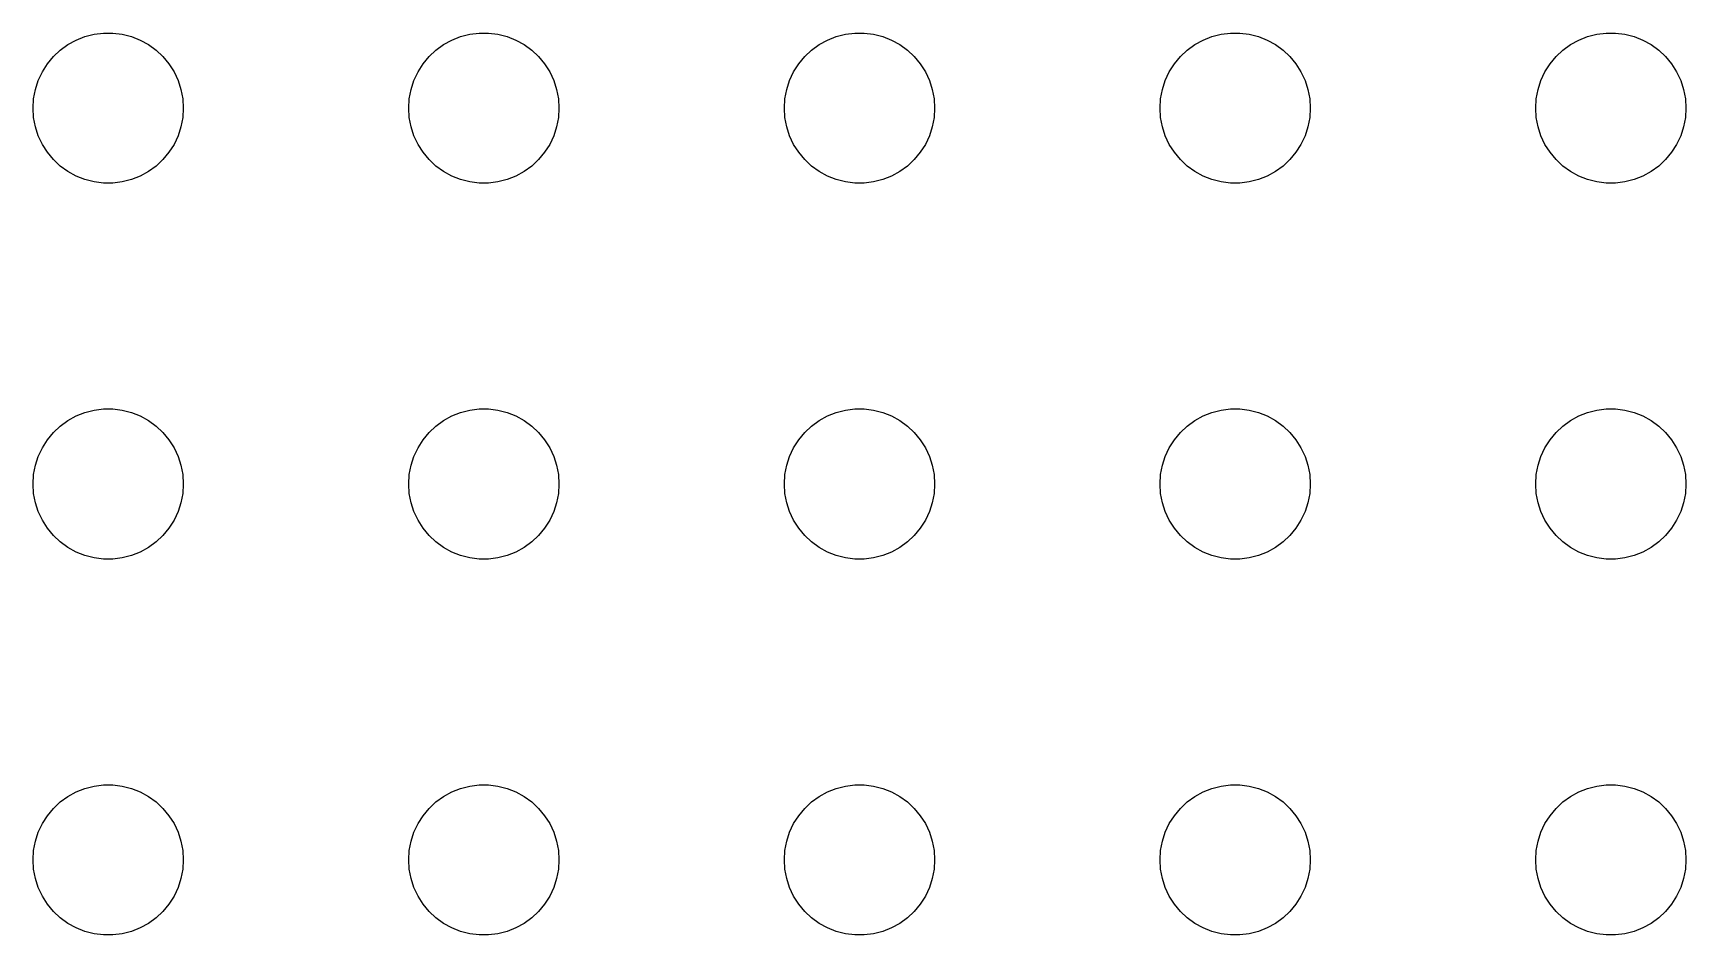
# Model space of a CAD drawing. Header units: metres. Extents: x -134 to 134, y 290 to 736.
# Drawn here: x -69 to -36, y 318 to 336 of the extents above; entities that cross this region are included whole.
import ezdxf

# ---------------------------------------------------------------- set-up
doc = ezdxf.new("R2010")
doc.units = ezdxf.units.M

msp = doc.modelspace()

# ---------------------------------------------------------------- linework, layer by layer
for p, q in [((-67.9635, 335.927), (-67.7811, 335.973)), ((-67.7811, 335.973), (-67.5942, 335.997)), ((-67.5942, 335.997), (-67.4058, 335.997)), ((-67.4058, 335.997), (-67.2189, 335.973)), ((-67.2189, 335.973), (-67.0365, 335.927)), ((-60.4635, 335.927), (-60.2811, 335.973)), ((-60.2811, 335.973), (-60.0942, 335.997)), ((-60.0942, 335.997), (-59.9058, 335.997)), ((-59.9058, 335.997), (-59.7189, 335.973)), ((-59.7189, 335.973), (-59.5365, 335.927)), ((-52.9635, 335.927), (-52.7811, 335.973)), ((-52.7811, 335.973), (-52.5942, 335.997)), ((-52.5942, 335.997), (-52.4058, 335.997)), ((-52.4058, 335.997), (-52.2189, 335.973)), ((-52.2189, 335.973), (-52.0365, 335.927)), ((-45.4635, 335.927), (-45.2811, 335.973)), ((-45.2811, 335.973), (-45.0942, 335.997)), ((-45.0942, 335.997), (-44.9058, 335.997)), ((-44.9058, 335.997), (-44.7189, 335.973)), ((-44.7189, 335.973), (-44.5365, 335.927)), ((-37.9635, 335.927), (-37.7811, 335.973)), ((-37.7811, 335.973), (-37.5942, 335.997)), ((-37.5942, 335.997), (-37.4058, 335.997)), ((-37.4058, 335.997), (-37.2189, 335.973)), ((-37.2189, 335.973), (-37.0365, 335.927)), ((-68.5934, 335.527), (-68.4561, 335.656)), ((-68.4561, 335.656), (-68.3037, 335.766)), ((-68.3037, 335.766), (-68.1387, 335.857)), ((-68.1387, 335.857), (-67.9635, 335.927)), ((-67.0365, 335.927), (-66.8613, 335.857)), ((-66.8613, 335.857), (-66.6963, 335.766)), ((-66.6963, 335.766), (-66.5439, 335.656)), ((-66.5439, 335.656), (-66.4065, 335.527)), ((-61.0934, 335.527), (-60.9561, 335.656)), ((-60.9561, 335.656), (-60.8037, 335.766)), ((-60.8037, 335.766), (-60.6387, 335.857)), ((-60.6387, 335.857), (-60.4635, 335.927)), ((-59.5365, 335.927), (-59.3613, 335.857)), ((-59.3613, 335.857), (-59.1963, 335.766)), ((-59.1963, 335.766), (-59.0439, 335.656)), ((-59.0439, 335.656), (-58.9065, 335.527)), ((-53.5934, 335.527), (-53.4561, 335.656)), ((-53.4561, 335.656), (-53.3037, 335.766)), ((-53.3037, 335.766), (-53.1387, 335.857)), ((-53.1387, 335.857), (-52.9635, 335.927)), ((-52.0365, 335.927), (-51.8613, 335.857)), ((-51.8613, 335.857), (-51.6963, 335.766)), ((-51.6963, 335.766), (-51.5439, 335.656)), ((-51.5439, 335.656), (-51.4065, 335.527)), ((-46.0934, 335.527), (-45.9561, 335.656)), ((-45.9561, 335.656), (-45.8037, 335.766)), ((-45.8037, 335.766), (-45.6387, 335.857)), ((-45.6387, 335.857), (-45.4635, 335.927)), ((-44.5365, 335.927), (-44.3613, 335.857)), ((-44.3613, 335.857), (-44.1963, 335.766)), ((-44.1963, 335.766), (-44.0439, 335.656)), ((-44.0439, 335.656), (-43.9065, 335.527)), ((-38.5934, 335.527), (-38.4561, 335.656)), ((-38.4561, 335.656), (-38.3037, 335.766)), ((-38.3037, 335.766), (-38.1387, 335.857)), ((-38.1387, 335.857), (-37.9635, 335.927)), ((-37.0365, 335.927), (-36.8613, 335.857)), ((-36.8613, 335.857), (-36.6963, 335.766)), ((-36.6963, 335.766), (-36.5439, 335.656)), ((-36.5439, 335.656), (-36.4065, 335.527)), ((-68.8145, 335.223), (-68.7135, 335.382)), ((-68.7135, 335.382), (-68.5934, 335.527)), ((-66.4065, 335.527), (-66.2865, 335.382)), ((-66.2865, 335.382), (-66.1855, 335.223)), ((-61.3145, 335.223), (-61.2135, 335.382)), ((-61.2135, 335.382), (-61.0934, 335.527)), ((-58.9065, 335.527), (-58.7865, 335.382)), ((-58.7865, 335.382), (-58.6855, 335.223)), ((-53.8145, 335.223), (-53.7135, 335.382)), ((-53.7135, 335.382), (-53.5934, 335.527)), ((-51.4065, 335.527), (-51.2865, 335.382)), ((-51.2865, 335.382), (-51.1855, 335.223)), ((-46.3145, 335.223), (-46.2135, 335.382)), ((-46.2135, 335.382), (-46.0934, 335.527)), ((-43.9065, 335.527), (-43.7865, 335.382)), ((-43.7865, 335.382), (-43.6855, 335.223)), ((-38.8145, 335.223), (-38.7135, 335.382)), ((-38.7135, 335.382), (-38.5934, 335.527)), ((-36.4065, 335.527), (-36.2865, 335.382)), ((-36.2865, 335.382), (-36.1855, 335.223)), ((-68.9529, 334.873), (-68.8947, 335.052)), ((-68.8947, 335.052), (-68.8145, 335.223)), ((-66.1855, 335.223), (-66.1053, 335.052)), ((-66.1053, 335.052), (-66.0471, 334.873)), ((-61.4529, 334.873), (-61.3947, 335.052)), ((-61.3947, 335.052), (-61.3145, 335.223)), ((-58.6855, 335.223), (-58.6053, 335.052)), ((-58.6053, 335.052), (-58.5471, 334.873)), ((-53.9529, 334.873), (-53.8947, 335.052)), ((-53.8947, 335.052), (-53.8145, 335.223)), ((-51.1855, 335.223), (-51.1053, 335.052)), ((-51.1053, 335.052), (-51.0471, 334.873)), ((-46.4529, 334.873), (-46.3947, 335.052)), ((-46.3947, 335.052), (-46.3145, 335.223)), ((-43.6855, 335.223), (-43.6053, 335.052)), ((-43.6053, 335.052), (-43.5471, 334.873)), ((-38.9529, 334.873), (-38.8947, 335.052)), ((-38.8947, 335.052), (-38.8145, 335.223)), ((-36.1855, 335.223), (-36.1053, 335.052)), ((-36.1053, 335.052), (-36.0471, 334.873)), ((-69, 334.5), (-68.9882, 334.688)), ((-68.9882, 334.688), (-68.9529, 334.873)), ((-66.0471, 334.873), (-66.0118, 334.688)), ((-66.0118, 334.688), (-66, 334.5)), ((-61.5, 334.5), (-61.4882, 334.688)), ((-61.4882, 334.688), (-61.4529, 334.873)), ((-58.5471, 334.873), (-58.5118, 334.688)), ((-58.5118, 334.688), (-58.5, 334.5)), ((-54, 334.5), (-53.9882, 334.688)), ((-53.9882, 334.688), (-53.9529, 334.873)), ((-51.0471, 334.873), (-51.0118, 334.688)), ((-51.0118, 334.688), (-51, 334.5)), ((-46.5, 334.5), (-46.4882, 334.688)), ((-46.4882, 334.688), (-46.4529, 334.873)), ((-43.5471, 334.873), (-43.5118, 334.688)), ((-43.5118, 334.688), (-43.5, 334.5)), ((-39, 334.5), (-38.9882, 334.688)), ((-38.9882, 334.688), (-38.9529, 334.873)), ((-36.0471, 334.873), (-36.0118, 334.688)), ((-36.0118, 334.688), (-36, 334.5)), ((-68.9882, 334.312), (-69, 334.5)), ((-68.9529, 334.127), (-68.9882, 334.312)), ((-66.0118, 334.312), (-66.0471, 334.127)), ((-66, 334.5), (-66.0118, 334.312)), ((-61.4882, 334.312), (-61.5, 334.5)), ((-61.4529, 334.127), (-61.4882, 334.312)), ((-58.5118, 334.312), (-58.5471, 334.127)), ((-58.5, 334.5), (-58.5118, 334.312)), ((-53.9882, 334.312), (-54, 334.5)), ((-53.9529, 334.127), (-53.9882, 334.312)), ((-51.0118, 334.312), (-51.0471, 334.127)), ((-51, 334.5), (-51.0118, 334.312)), ((-46.4882, 334.312), (-46.5, 334.5)), ((-46.4529, 334.127), (-46.4882, 334.312)), ((-43.5118, 334.312), (-43.5471, 334.127)), ((-43.5, 334.5), (-43.5118, 334.312)), ((-38.9882, 334.312), (-39, 334.5)), ((-38.9529, 334.127), (-38.9882, 334.312)), ((-36.0118, 334.312), (-36.0471, 334.127)), ((-36, 334.5), (-36.0118, 334.312)), ((-68.8947, 333.948), (-68.9529, 334.127)), ((-66.0471, 334.127), (-66.1053, 333.948)), ((-61.3947, 333.948), (-61.4529, 334.127)), ((-58.5471, 334.127), (-58.6053, 333.948)), ((-53.8947, 333.948), (-53.9529, 334.127)), ((-51.0471, 334.127), (-51.1053, 333.948)), ((-46.3947, 333.948), (-46.4529, 334.127)), ((-43.5471, 334.127), (-43.6053, 333.948)), ((-38.8947, 333.948), (-38.9529, 334.127)), ((-36.0471, 334.127), (-36.1053, 333.948)), ((-68.8145, 333.777), (-68.8947, 333.948)), ((-68.7135, 333.618), (-68.8145, 333.777)), ((-66.1855, 333.777), (-66.2865, 333.618)), ((-66.1053, 333.948), (-66.1855, 333.777)), ((-61.3145, 333.777), (-61.3947, 333.948)), ((-61.2135, 333.618), (-61.3145, 333.777)), ((-58.6855, 333.777), (-58.7865, 333.618)), ((-58.6053, 333.948), (-58.6855, 333.777)), ((-53.8145, 333.777), (-53.8947, 333.948)), ((-53.7135, 333.618), (-53.8145, 333.777)), ((-51.1855, 333.777), (-51.2865, 333.618)), ((-51.1053, 333.948), (-51.1855, 333.777)), ((-46.3145, 333.777), (-46.3947, 333.948)), ((-46.2135, 333.618), (-46.3145, 333.777)), ((-43.6855, 333.777), (-43.7865, 333.618)), ((-43.6053, 333.948), (-43.6855, 333.777)), ((-38.8145, 333.777), (-38.8947, 333.948)), ((-38.7135, 333.618), (-38.8145, 333.777)), ((-36.1855, 333.777), (-36.2865, 333.618)), ((-36.1053, 333.948), (-36.1855, 333.777)), ((-68.5934, 333.473), (-68.7135, 333.618)), ((-68.4561, 333.344), (-68.5934, 333.473)), ((-68.3037, 333.234), (-68.4561, 333.344)), ((-66.5439, 333.344), (-66.6963, 333.234)), ((-66.4065, 333.473), (-66.5439, 333.344)), ((-66.2865, 333.618), (-66.4065, 333.473)), ((-61.0934, 333.473), (-61.2135, 333.618)), ((-60.9561, 333.344), (-61.0934, 333.473)), ((-60.8037, 333.234), (-60.9561, 333.344)), ((-59.0439, 333.344), (-59.1963, 333.234)), ((-58.9065, 333.473), (-59.0439, 333.344)), ((-58.7865, 333.618), (-58.9065, 333.473)), ((-53.5934, 333.473), (-53.7135, 333.618)), ((-53.4561, 333.344), (-53.5934, 333.473)), ((-53.3037, 333.234), (-53.4561, 333.344)), ((-51.5439, 333.344), (-51.6963, 333.234)), ((-51.4065, 333.473), (-51.5439, 333.344)), ((-51.2865, 333.618), (-51.4065, 333.473)), ((-46.0934, 333.473), (-46.2135, 333.618)), ((-45.9561, 333.344), (-46.0934, 333.473)), ((-45.8037, 333.234), (-45.9561, 333.344)), ((-44.0439, 333.344), (-44.1963, 333.234)), ((-43.9065, 333.473), (-44.0439, 333.344)), ((-43.7865, 333.618), (-43.9065, 333.473)), ((-38.5934, 333.473), (-38.7135, 333.618)), ((-38.4561, 333.344), (-38.5934, 333.473)), ((-38.3037, 333.234), (-38.4561, 333.344)), ((-36.5439, 333.344), (-36.6963, 333.234)), ((-36.4065, 333.473), (-36.5439, 333.344)), ((-36.2865, 333.618), (-36.4065, 333.473)), ((-68.1387, 333.143), (-68.3037, 333.234)), ((-67.9635, 333.073), (-68.1387, 333.143)), ((-67.7811, 333.027), (-67.9635, 333.073)), ((-67.5942, 333.003), (-67.7811, 333.027)), ((-67.4058, 333.003), (-67.5942, 333.003)), ((-67.2189, 333.027), (-67.4058, 333.003)), ((-67.0365, 333.073), (-67.2189, 333.027)), ((-66.8613, 333.143), (-67.0365, 333.073)), ((-66.6963, 333.234), (-66.8613, 333.143)), ((-60.6387, 333.143), (-60.8037, 333.234)), ((-60.4635, 333.073), (-60.6387, 333.143)), ((-60.2811, 333.027), (-60.4635, 333.073)), ((-60.0942, 333.003), (-60.2811, 333.027)), ((-59.9058, 333.003), (-60.0942, 333.003)), ((-59.7189, 333.027), (-59.9058, 333.003)), ((-59.5365, 333.073), (-59.7189, 333.027)), ((-59.3613, 333.143), (-59.5365, 333.073)), ((-59.1963, 333.234), (-59.3613, 333.143)), ((-53.1387, 333.143), (-53.3037, 333.234)), ((-52.9635, 333.073), (-53.1387, 333.143)), ((-52.7811, 333.027), (-52.9635, 333.073)), ((-52.5942, 333.003), (-52.7811, 333.027)), ((-52.4058, 333.003), (-52.5942, 333.003)), ((-52.2189, 333.027), (-52.4058, 333.003)), ((-52.0365, 333.073), (-52.2189, 333.027)), ((-51.8613, 333.143), (-52.0365, 333.073)), ((-51.6963, 333.234), (-51.8613, 333.143)), ((-45.6387, 333.143), (-45.8037, 333.234)), ((-45.4635, 333.073), (-45.6387, 333.143)), ((-45.2811, 333.027), (-45.4635, 333.073)), ((-45.0942, 333.003), (-45.2811, 333.027)), ((-44.9058, 333.003), (-45.0942, 333.003)), ((-44.7189, 333.027), (-44.9058, 333.003)), ((-44.5365, 333.073), (-44.7189, 333.027)), ((-44.3613, 333.143), (-44.5365, 333.073)), ((-44.1963, 333.234), (-44.3613, 333.143)), ((-38.1387, 333.143), (-38.3037, 333.234)), ((-37.9635, 333.073), (-38.1387, 333.143)), ((-37.7811, 333.027), (-37.9635, 333.073)), ((-37.5942, 333.003), (-37.7811, 333.027)), ((-37.4058, 333.003), (-37.5942, 333.003)), ((-37.2189, 333.027), (-37.4058, 333.003)), ((-37.0365, 333.073), (-37.2189, 333.027)), ((-36.8613, 333.143), (-37.0365, 333.073)), ((-36.6963, 333.234), (-36.8613, 333.143)), ((-68.3037, 328.266), (-68.1387, 328.357)), ((-68.1387, 328.357), (-67.9635, 328.427)), ((-67.9635, 328.427), (-67.7811, 328.473)), ((-67.7811, 328.473), (-67.5942, 328.497)), ((-67.5942, 328.497), (-67.4058, 328.497)), ((-67.4058, 328.497), (-67.2189, 328.473)), ((-67.2189, 328.473), (-67.0365, 328.427)), ((-67.0365, 328.427), (-66.8613, 328.357)), ((-66.8613, 328.357), (-66.6963, 328.266)), ((-60.8037, 328.266), (-60.6387, 328.357)), ((-60.6387, 328.357), (-60.4635, 328.427)), ((-60.4635, 328.427), (-60.2811, 328.473)), ((-60.2811, 328.473), (-60.0942, 328.497)), ((-60.0942, 328.497), (-59.9058, 328.497)), ((-59.9058, 328.497), (-59.7189, 328.473)), ((-59.7189, 328.473), (-59.5365, 328.427)), ((-59.5365, 328.427), (-59.3613, 328.357)), ((-59.3613, 328.357), (-59.1963, 328.266)), ((-53.3037, 328.266), (-53.1387, 328.357)), ((-53.1387, 328.357), (-52.9635, 328.427)), ((-52.9635, 328.427), (-52.7811, 328.473)), ((-52.7811, 328.473), (-52.5942, 328.497)), ((-52.5942, 328.497), (-52.4058, 328.497)), ((-52.4058, 328.497), (-52.2189, 328.473)), ((-52.2189, 328.473), (-52.0365, 328.427)), ((-52.0365, 328.427), (-51.8613, 328.357)), ((-51.8613, 328.357), (-51.6963, 328.266)), ((-45.8037, 328.266), (-45.6387, 328.357)), ((-45.6387, 328.357), (-45.4635, 328.427)), ((-45.4635, 328.427), (-45.2811, 328.473)), ((-45.2811, 328.473), (-45.0942, 328.497)), ((-45.0942, 328.497), (-44.9058, 328.497)), ((-44.9058, 328.497), (-44.7189, 328.473)), ((-44.7189, 328.473), (-44.5365, 328.427)), ((-44.5365, 328.427), (-44.3613, 328.357)), ((-44.3613, 328.357), (-44.1963, 328.266)), ((-38.3037, 328.266), (-38.1387, 328.357)), ((-38.1387, 328.357), (-37.9635, 328.427)), ((-37.9635, 328.427), (-37.7811, 328.473)), ((-37.7811, 328.473), (-37.5942, 328.497)), ((-37.5942, 328.497), (-37.4058, 328.497)), ((-37.4058, 328.497), (-37.2189, 328.473)), ((-37.2189, 328.473), (-37.0365, 328.427)), ((-37.0365, 328.427), (-36.8613, 328.357)), ((-36.8613, 328.357), (-36.6963, 328.266)), ((-68.7135, 327.882), (-68.5934, 328.027)), ((-68.5934, 328.027), (-68.4561, 328.156)), ((-68.4561, 328.156), (-68.3037, 328.266)), ((-66.6963, 328.266), (-66.5439, 328.156)), ((-66.5439, 328.156), (-66.4065, 328.027)), ((-66.4065, 328.027), (-66.2865, 327.882)), ((-61.2135, 327.882), (-61.0934, 328.027)), ((-61.0934, 328.027), (-60.9561, 328.156)), ((-60.9561, 328.156), (-60.8037, 328.266)), ((-59.1963, 328.266), (-59.0439, 328.156)), ((-59.0439, 328.156), (-58.9065, 328.027)), ((-58.9065, 328.027), (-58.7865, 327.882)), ((-53.7135, 327.882), (-53.5934, 328.027)), ((-53.5934, 328.027), (-53.4561, 328.156)), ((-53.4561, 328.156), (-53.3037, 328.266)), ((-51.6963, 328.266), (-51.5439, 328.156)), ((-51.5439, 328.156), (-51.4065, 328.027)), ((-51.4065, 328.027), (-51.2865, 327.882)), ((-46.2135, 327.882), (-46.0934, 328.027)), ((-46.0934, 328.027), (-45.9561, 328.156)), ((-45.9561, 328.156), (-45.8037, 328.266)), ((-44.1963, 328.266), (-44.0439, 328.156)), ((-44.0439, 328.156), (-43.9065, 328.027)), ((-43.9065, 328.027), (-43.7865, 327.882)), ((-38.7135, 327.882), (-38.5934, 328.027)), ((-38.5934, 328.027), (-38.4561, 328.156)), ((-38.4561, 328.156), (-38.3037, 328.266)), ((-36.6963, 328.266), (-36.5439, 328.156)), ((-36.5439, 328.156), (-36.4065, 328.027)), ((-36.4065, 328.027), (-36.2865, 327.882)), ((-68.8947, 327.552), (-68.8145, 327.723)), ((-68.8145, 327.723), (-68.7135, 327.882)), ((-66.2865, 327.882), (-66.1855, 327.723)), ((-66.1855, 327.723), (-66.1053, 327.552)), ((-61.3947, 327.552), (-61.3145, 327.723)), ((-61.3145, 327.723), (-61.2135, 327.882)), ((-58.7865, 327.882), (-58.6855, 327.723)), ((-58.6855, 327.723), (-58.6053, 327.552)), ((-53.8947, 327.552), (-53.8145, 327.723)), ((-53.8145, 327.723), (-53.7135, 327.882)), ((-51.2865, 327.882), (-51.1855, 327.723)), ((-51.1855, 327.723), (-51.1053, 327.552)), ((-46.3947, 327.552), (-46.3145, 327.723)), ((-46.3145, 327.723), (-46.2135, 327.882)), ((-43.7865, 327.882), (-43.6855, 327.723)), ((-43.6855, 327.723), (-43.6053, 327.552)), ((-38.8947, 327.552), (-38.8145, 327.723)), ((-38.8145, 327.723), (-38.7135, 327.882)), ((-36.2865, 327.882), (-36.1855, 327.723)), ((-36.1855, 327.723), (-36.1053, 327.552)), ((-68.9882, 327.188), (-68.9529, 327.373)), ((-68.9529, 327.373), (-68.8947, 327.552)), ((-66.1053, 327.552), (-66.0471, 327.373)), ((-66.0471, 327.373), (-66.0118, 327.188)), ((-61.4882, 327.188), (-61.4529, 327.373)), ((-61.4529, 327.373), (-61.3947, 327.552)), ((-58.6053, 327.552), (-58.5471, 327.373)), ((-58.5471, 327.373), (-58.5118, 327.188)), ((-53.9882, 327.188), (-53.9529, 327.373)), ((-53.9529, 327.373), (-53.8947, 327.552)), ((-51.1053, 327.552), (-51.0471, 327.373)), ((-51.0471, 327.373), (-51.0118, 327.188)), ((-46.4882, 327.188), (-46.4529, 327.373)), ((-46.4529, 327.373), (-46.3947, 327.552)), ((-43.6053, 327.552), (-43.5471, 327.373)), ((-43.5471, 327.373), (-43.5118, 327.188)), ((-38.9882, 327.188), (-38.9529, 327.373)), ((-38.9529, 327.373), (-38.8947, 327.552)), ((-36.1053, 327.552), (-36.0471, 327.373)), ((-36.0471, 327.373), (-36.0118, 327.188)), ((-69, 327), (-68.9882, 327.188)), ((-66.0118, 327.188), (-66, 327)), ((-61.5, 327), (-61.4882, 327.188)), ((-58.5118, 327.188), (-58.5, 327)), ((-54, 327), (-53.9882, 327.188)), ((-51.0118, 327.188), (-51, 327)), ((-46.5, 327), (-46.4882, 327.188)), ((-43.5118, 327.188), (-43.5, 327)), ((-39, 327), (-38.9882, 327.188)), ((-36.0118, 327.188), (-36, 327)), ((-68.9882, 326.812), (-69, 327)), ((-68.9529, 326.627), (-68.9882, 326.812)), ((-66.0118, 326.812), (-66.0471, 326.627)), ((-66, 327), (-66.0118, 326.812)), ((-61.4882, 326.812), (-61.5, 327)), ((-61.4529, 326.627), (-61.4882, 326.812)), ((-58.5118, 326.812), (-58.5471, 326.627)), ((-58.5, 327), (-58.5118, 326.812)), ((-53.9882, 326.812), (-54, 327)), ((-53.9529, 326.627), (-53.9882, 326.812)), ((-51.0118, 326.812), (-51.0471, 326.627)), ((-51, 327), (-51.0118, 326.812)), ((-46.4882, 326.812), (-46.5, 327)), ((-46.4529, 326.627), (-46.4882, 326.812)), ((-43.5118, 326.812), (-43.5471, 326.627)), ((-43.5, 327), (-43.5118, 326.812)), ((-38.9882, 326.812), (-39, 327)), ((-38.9529, 326.627), (-38.9882, 326.812)), ((-36.0118, 326.812), (-36.0471, 326.627)), ((-36, 327), (-36.0118, 326.812)), ((-68.8947, 326.448), (-68.9529, 326.627)), ((-68.8145, 326.277), (-68.8947, 326.448)), ((-66.1053, 326.448), (-66.1855, 326.277)), ((-66.0471, 326.627), (-66.1053, 326.448)), ((-61.3947, 326.448), (-61.4529, 326.627)), ((-61.3145, 326.277), (-61.3947, 326.448)), ((-58.6053, 326.448), (-58.6855, 326.277)), ((-58.5471, 326.627), (-58.6053, 326.448)), ((-53.8947, 326.448), (-53.9529, 326.627)), ((-53.8145, 326.277), (-53.8947, 326.448)), ((-51.1053, 326.448), (-51.1855, 326.277)), ((-51.0471, 326.627), (-51.1053, 326.448)), ((-46.3947, 326.448), (-46.4529, 326.627)), ((-46.3145, 326.277), (-46.3947, 326.448)), ((-43.6053, 326.448), (-43.6855, 326.277)), ((-43.5471, 326.627), (-43.6053, 326.448)), ((-38.8947, 326.448), (-38.9529, 326.627)), ((-38.8145, 326.277), (-38.8947, 326.448)), ((-36.1053, 326.448), (-36.1855, 326.277)), ((-36.0471, 326.627), (-36.1053, 326.448)), ((-68.7135, 326.118), (-68.8145, 326.277)), ((-68.5934, 325.973), (-68.7135, 326.118)), ((-66.2865, 326.118), (-66.4065, 325.973)), ((-66.1855, 326.277), (-66.2865, 326.118)), ((-61.2135, 326.118), (-61.3145, 326.277)), ((-61.0934, 325.973), (-61.2135, 326.118)), ((-58.7865, 326.118), (-58.9065, 325.973)), ((-58.6855, 326.277), (-58.7865, 326.118)), ((-53.7135, 326.118), (-53.8145, 326.277)), ((-53.5934, 325.973), (-53.7135, 326.118)), ((-51.2865, 326.118), (-51.4065, 325.973)), ((-51.1855, 326.277), (-51.2865, 326.118)), ((-46.2135, 326.118), (-46.3145, 326.277)), ((-46.0934, 325.973), (-46.2135, 326.118)), ((-43.7865, 326.118), (-43.9065, 325.973)), ((-43.6855, 326.277), (-43.7865, 326.118)), ((-38.7135, 326.118), (-38.8145, 326.277)), ((-38.5934, 325.973), (-38.7135, 326.118)), ((-36.2865, 326.118), (-36.4065, 325.973)), ((-36.1855, 326.277), (-36.2865, 326.118)), ((-68.4561, 325.844), (-68.5934, 325.973)), ((-68.3037, 325.734), (-68.4561, 325.844)), ((-68.1387, 325.643), (-68.3037, 325.734)), ((-66.6963, 325.734), (-66.8613, 325.643)), ((-66.5439, 325.844), (-66.6963, 325.734)), ((-66.4065, 325.973), (-66.5439, 325.844)), ((-60.9561, 325.844), (-61.0934, 325.973)), ((-60.8037, 325.734), (-60.9561, 325.844)), ((-60.6387, 325.643), (-60.8037, 325.734)), ((-59.1963, 325.734), (-59.3613, 325.643)), ((-59.0439, 325.844), (-59.1963, 325.734)), ((-58.9065, 325.973), (-59.0439, 325.844)), ((-53.4561, 325.844), (-53.5934, 325.973)), ((-53.3037, 325.734), (-53.4561, 325.844)), ((-53.1387, 325.643), (-53.3037, 325.734)), ((-51.6963, 325.734), (-51.8613, 325.643)), ((-51.5439, 325.844), (-51.6963, 325.734)), ((-51.4065, 325.973), (-51.5439, 325.844)), ((-45.9561, 325.844), (-46.0934, 325.973)), ((-45.8037, 325.734), (-45.9561, 325.844)), ((-45.6387, 325.643), (-45.8037, 325.734)), ((-44.1963, 325.734), (-44.3613, 325.643)), ((-44.0439, 325.844), (-44.1963, 325.734)), ((-43.9065, 325.973), (-44.0439, 325.844)), ((-38.4561, 325.844), (-38.5934, 325.973)), ((-38.3037, 325.734), (-38.4561, 325.844)), ((-38.1387, 325.643), (-38.3037, 325.734)), ((-36.6963, 325.734), (-36.8613, 325.643)), ((-36.5439, 325.844), (-36.6963, 325.734)), ((-36.4065, 325.973), (-36.5439, 325.844)), ((-67.9635, 325.573), (-68.1387, 325.643)), ((-67.7811, 325.527), (-67.9635, 325.573)), ((-67.5942, 325.503), (-67.7811, 325.527)), ((-67.4058, 325.503), (-67.5942, 325.503)), ((-67.2189, 325.527), (-67.4058, 325.503)), ((-67.0365, 325.573), (-67.2189, 325.527)), ((-66.8613, 325.643), (-67.0365, 325.573)), ((-60.4635, 325.573), (-60.6387, 325.643)), ((-60.2811, 325.527), (-60.4635, 325.573)), ((-60.0942, 325.503), (-60.2811, 325.527)), ((-59.9058, 325.503), (-60.0942, 325.503)), ((-59.7189, 325.527), (-59.9058, 325.503)), ((-59.5365, 325.573), (-59.7189, 325.527)), ((-59.3613, 325.643), (-59.5365, 325.573)), ((-52.9635, 325.573), (-53.1387, 325.643)), ((-52.7811, 325.527), (-52.9635, 325.573)), ((-52.5942, 325.503), (-52.7811, 325.527)), ((-52.4058, 325.503), (-52.5942, 325.503)), ((-52.2189, 325.527), (-52.4058, 325.503)), ((-52.0365, 325.573), (-52.2189, 325.527)), ((-51.8613, 325.643), (-52.0365, 325.573)), ((-45.4635, 325.573), (-45.6387, 325.643)), ((-45.2811, 325.527), (-45.4635, 325.573)), ((-45.0942, 325.503), (-45.2811, 325.527)), ((-44.9058, 325.503), (-45.0942, 325.503)), ((-44.7189, 325.527), (-44.9058, 325.503)), ((-44.5365, 325.573), (-44.7189, 325.527)), ((-44.3613, 325.643), (-44.5365, 325.573)), ((-37.9635, 325.573), (-38.1387, 325.643)), ((-37.7811, 325.527), (-37.9635, 325.573)), ((-37.5942, 325.503), (-37.7811, 325.527)), ((-37.4058, 325.503), (-37.5942, 325.503)), ((-37.2189, 325.527), (-37.4058, 325.503)), ((-37.0365, 325.573), (-37.2189, 325.527)), ((-36.8613, 325.643), (-37.0365, 325.573)), ((-68.4561, 320.656), (-68.3037, 320.766)), ((-68.3037, 320.766), (-68.1387, 320.857)), ((-68.1387, 320.857), (-67.9635, 320.927)), ((-67.9635, 320.927), (-67.7811, 320.973)), ((-67.7811, 320.973), (-67.5942, 320.997)), ((-67.5942, 320.997), (-67.4058, 320.997)), ((-67.4058, 320.997), (-67.2189, 320.973)), ((-67.2189, 320.973), (-67.0365, 320.927)), ((-67.0365, 320.927), (-66.8613, 320.857)), ((-66.8613, 320.857), (-66.6963, 320.766)), ((-66.6963, 320.766), (-66.5439, 320.656)), ((-60.9561, 320.656), (-60.8037, 320.766)), ((-60.8037, 320.766), (-60.6387, 320.857)), ((-60.6387, 320.857), (-60.4635, 320.927)), ((-60.4635, 320.927), (-60.2811, 320.973)), ((-60.2811, 320.973), (-60.0942, 320.997)), ((-60.0942, 320.997), (-59.9058, 320.997)), ((-59.9058, 320.997), (-59.7189, 320.973)), ((-59.7189, 320.973), (-59.5365, 320.927)), ((-59.5365, 320.927), (-59.3613, 320.857)), ((-59.3613, 320.857), (-59.1963, 320.766)), ((-59.1963, 320.766), (-59.0439, 320.656)), ((-53.4561, 320.656), (-53.3037, 320.766)), ((-53.3037, 320.766), (-53.1387, 320.857)), ((-53.1387, 320.857), (-52.9635, 320.927)), ((-52.9635, 320.927), (-52.7811, 320.973)), ((-52.7811, 320.973), (-52.5942, 320.997)), ((-52.5942, 320.997), (-52.4058, 320.997)), ((-52.4058, 320.997), (-52.2189, 320.973)), ((-52.2189, 320.973), (-52.0365, 320.927)), ((-52.0365, 320.927), (-51.8613, 320.857)), ((-51.8613, 320.857), (-51.6963, 320.766)), ((-51.6963, 320.766), (-51.5439, 320.656)), ((-45.9561, 320.656), (-45.8037, 320.766)), ((-45.8037, 320.766), (-45.6387, 320.857)), ((-45.6387, 320.857), (-45.4635, 320.927)), ((-45.4635, 320.927), (-45.2811, 320.973)), ((-45.2811, 320.973), (-45.0942, 320.997)), ((-45.0942, 320.997), (-44.9058, 320.997)), ((-44.9058, 320.997), (-44.7189, 320.973)), ((-44.7189, 320.973), (-44.5365, 320.927)), ((-44.5365, 320.927), (-44.3613, 320.857)), ((-44.3613, 320.857), (-44.1963, 320.766)), ((-44.1963, 320.766), (-44.0439, 320.656)), ((-38.4561, 320.656), (-38.3037, 320.766)), ((-38.3037, 320.766), (-38.1387, 320.857)), ((-38.1387, 320.857), (-37.9635, 320.927)), ((-37.9635, 320.927), (-37.7811, 320.973)), ((-37.7811, 320.973), (-37.5942, 320.997)), ((-37.5942, 320.997), (-37.4058, 320.997)), ((-37.4058, 320.997), (-37.2189, 320.973)), ((-37.2189, 320.973), (-37.0365, 320.927)), ((-37.0365, 320.927), (-36.8613, 320.857)), ((-36.8613, 320.857), (-36.6963, 320.766)), ((-36.6963, 320.766), (-36.5439, 320.656)), ((-68.7135, 320.382), (-68.5934, 320.527)), ((-68.5934, 320.527), (-68.4561, 320.656)), ((-66.5439, 320.656), (-66.4065, 320.527)), ((-66.4065, 320.527), (-66.2865, 320.382)), ((-61.2135, 320.382), (-61.0934, 320.527)), ((-61.0934, 320.527), (-60.9561, 320.656)), ((-59.0439, 320.656), (-58.9065, 320.527)), ((-58.9065, 320.527), (-58.7865, 320.382)), ((-53.7135, 320.382), (-53.5934, 320.527)), ((-53.5934, 320.527), (-53.4561, 320.656)), ((-51.5439, 320.656), (-51.4065, 320.527)), ((-51.4065, 320.527), (-51.2865, 320.382)), ((-46.2135, 320.382), (-46.0934, 320.527)), ((-46.0934, 320.527), (-45.9561, 320.656)), ((-44.0439, 320.656), (-43.9065, 320.527)), ((-43.9065, 320.527), (-43.7865, 320.382)), ((-38.7135, 320.382), (-38.5934, 320.527)), ((-38.5934, 320.527), (-38.4561, 320.656)), ((-36.5439, 320.656), (-36.4065, 320.527)), ((-36.4065, 320.527), (-36.2865, 320.382)), ((-68.8947, 320.052), (-68.8145, 320.223)), ((-68.8145, 320.223), (-68.7135, 320.382)), ((-66.2865, 320.382), (-66.1855, 320.223)), ((-66.1855, 320.223), (-66.1053, 320.052)), ((-61.3947, 320.052), (-61.3145, 320.223)), ((-61.3145, 320.223), (-61.2135, 320.382)), ((-58.7865, 320.382), (-58.6855, 320.223)), ((-58.6855, 320.223), (-58.6053, 320.052)), ((-53.8947, 320.052), (-53.8145, 320.223)), ((-53.8145, 320.223), (-53.7135, 320.382)), ((-51.2865, 320.382), (-51.1855, 320.223)), ((-51.1855, 320.223), (-51.1053, 320.052)), ((-46.3947, 320.052), (-46.3145, 320.223)), ((-46.3145, 320.223), (-46.2135, 320.382)), ((-43.7865, 320.382), (-43.6855, 320.223)), ((-43.6855, 320.223), (-43.6053, 320.052)), ((-38.8947, 320.052), (-38.8145, 320.223)), ((-38.8145, 320.223), (-38.7135, 320.382)), ((-36.2865, 320.382), (-36.1855, 320.223)), ((-36.1855, 320.223), (-36.1053, 320.052)), ((-68.9882, 319.688), (-68.9529, 319.873)), ((-68.9529, 319.873), (-68.8947, 320.052)), ((-66.1053, 320.052), (-66.0471, 319.873)), ((-66.0471, 319.873), (-66.0118, 319.688)), ((-61.4882, 319.688), (-61.4529, 319.873)), ((-61.4529, 319.873), (-61.3947, 320.052)), ((-58.6053, 320.052), (-58.5471, 319.873)), ((-58.5471, 319.873), (-58.5118, 319.688)), ((-53.9882, 319.688), (-53.9529, 319.873)), ((-53.9529, 319.873), (-53.8947, 320.052)), ((-51.1053, 320.052), (-51.0471, 319.873)), ((-51.0471, 319.873), (-51.0118, 319.688)), ((-46.4882, 319.688), (-46.4529, 319.873)), ((-46.4529, 319.873), (-46.3947, 320.052)), ((-43.6053, 320.052), (-43.5471, 319.873)), ((-43.5471, 319.873), (-43.5118, 319.688)), ((-38.9882, 319.688), (-38.9529, 319.873)), ((-38.9529, 319.873), (-38.8947, 320.052)), ((-36.1053, 320.052), (-36.0471, 319.873)), ((-36.0471, 319.873), (-36.0118, 319.688)), ((-69, 319.5), (-68.9882, 319.688)), ((-68.9882, 319.312), (-69, 319.5)), ((-66.0118, 319.688), (-66, 319.5)), ((-66, 319.5), (-66.0118, 319.312)), ((-61.5, 319.5), (-61.4882, 319.688)), ((-61.4882, 319.312), (-61.5, 319.5)), ((-58.5118, 319.688), (-58.5, 319.5)), ((-58.5, 319.5), (-58.5118, 319.312)), ((-54, 319.5), (-53.9882, 319.688)), ((-53.9882, 319.312), (-54, 319.5)), ((-51.0118, 319.688), (-51, 319.5)), ((-51, 319.5), (-51.0118, 319.312)), ((-46.5, 319.5), (-46.4882, 319.688)), ((-46.4882, 319.312), (-46.5, 319.5)), ((-43.5118, 319.688), (-43.5, 319.5)), ((-43.5, 319.5), (-43.5118, 319.312)), ((-39, 319.5), (-38.9882, 319.688)), ((-38.9882, 319.312), (-39, 319.5)), ((-36.0118, 319.688), (-36, 319.5)), ((-36, 319.5), (-36.0118, 319.312)), ((-68.9529, 319.127), (-68.9882, 319.312)), ((-68.8947, 318.948), (-68.9529, 319.127)), ((-66.0471, 319.127), (-66.1053, 318.948)), ((-66.0118, 319.312), (-66.0471, 319.127)), ((-61.4529, 319.127), (-61.4882, 319.312)), ((-61.3947, 318.948), (-61.4529, 319.127)), ((-58.5471, 319.127), (-58.6053, 318.948)), ((-58.5118, 319.312), (-58.5471, 319.127)), ((-53.9529, 319.127), (-53.9882, 319.312)), ((-53.8947, 318.948), (-53.9529, 319.127)), ((-51.0471, 319.127), (-51.1053, 318.948)), ((-51.0118, 319.312), (-51.0471, 319.127)), ((-46.4529, 319.127), (-46.4882, 319.312)), ((-46.3947, 318.948), (-46.4529, 319.127)), ((-43.5471, 319.127), (-43.6053, 318.948)), ((-43.5118, 319.312), (-43.5471, 319.127)), ((-38.9529, 319.127), (-38.9882, 319.312)), ((-38.8947, 318.948), (-38.9529, 319.127)), ((-36.0471, 319.127), (-36.1053, 318.948)), ((-36.0118, 319.312), (-36.0471, 319.127)), ((-68.8145, 318.777), (-68.8947, 318.948)), ((-66.1053, 318.948), (-66.1855, 318.777)), ((-61.3145, 318.777), (-61.3947, 318.948)), ((-58.6053, 318.948), (-58.6855, 318.777)), ((-53.8145, 318.777), (-53.8947, 318.948)), ((-51.1053, 318.948), (-51.1855, 318.777)), ((-46.3145, 318.777), (-46.3947, 318.948)), ((-43.6053, 318.948), (-43.6855, 318.777)), ((-38.8145, 318.777), (-38.8947, 318.948)), ((-36.1053, 318.948), (-36.1855, 318.777)), ((-68.7135, 318.618), (-68.8145, 318.777)), ((-68.5934, 318.473), (-68.7135, 318.618)), ((-68.4561, 318.344), (-68.5934, 318.473)), ((-66.4065, 318.473), (-66.5439, 318.344)), ((-66.2865, 318.618), (-66.4065, 318.473)), ((-66.1855, 318.777), (-66.2865, 318.618)), ((-61.2135, 318.618), (-61.3145, 318.777)), ((-61.0934, 318.473), (-61.2135, 318.618)), ((-60.9561, 318.344), (-61.0934, 318.473)), ((-58.9065, 318.473), (-59.0439, 318.344)), ((-58.7865, 318.618), (-58.9065, 318.473)), ((-58.6855, 318.777), (-58.7865, 318.618)), ((-53.7135, 318.618), (-53.8145, 318.777)), ((-53.5934, 318.473), (-53.7135, 318.618)), ((-53.4561, 318.344), (-53.5934, 318.473)), ((-51.4065, 318.473), (-51.5439, 318.344)), ((-51.2865, 318.618), (-51.4065, 318.473)), ((-51.1855, 318.777), (-51.2865, 318.618)), ((-46.2135, 318.618), (-46.3145, 318.777)), ((-46.0934, 318.473), (-46.2135, 318.618)), ((-45.9561, 318.344), (-46.0934, 318.473)), ((-43.9065, 318.473), (-44.0439, 318.344)), ((-43.7865, 318.618), (-43.9065, 318.473)), ((-43.6855, 318.777), (-43.7865, 318.618)), ((-38.7135, 318.618), (-38.8145, 318.777)), ((-38.5934, 318.473), (-38.7135, 318.618)), ((-38.4561, 318.344), (-38.5934, 318.473)), ((-36.4065, 318.473), (-36.5439, 318.344)), ((-36.2865, 318.618), (-36.4065, 318.473)), ((-36.1855, 318.777), (-36.2865, 318.618)), ((-68.3037, 318.234), (-68.4561, 318.344)), ((-68.1387, 318.143), (-68.3037, 318.234)), ((-67.9635, 318.073), (-68.1387, 318.143)), ((-66.8613, 318.143), (-67.0365, 318.073)), ((-66.6963, 318.234), (-66.8613, 318.143)), ((-66.5439, 318.344), (-66.6963, 318.234)), ((-60.8037, 318.234), (-60.9561, 318.344)), ((-60.6387, 318.143), (-60.8037, 318.234)), ((-60.4635, 318.073), (-60.6387, 318.143)), ((-59.3613, 318.143), (-59.5365, 318.073)), ((-59.1963, 318.234), (-59.3613, 318.143)), ((-59.0439, 318.344), (-59.1963, 318.234)), ((-53.3037, 318.234), (-53.4561, 318.344)), ((-53.1387, 318.143), (-53.3037, 318.234)), ((-52.9635, 318.073), (-53.1387, 318.143)), ((-51.8613, 318.143), (-52.0365, 318.073)), ((-51.6963, 318.234), (-51.8613, 318.143)), ((-51.5439, 318.344), (-51.6963, 318.234)), ((-45.8037, 318.234), (-45.9561, 318.344)), ((-45.6387, 318.143), (-45.8037, 318.234)), ((-45.4635, 318.073), (-45.6387, 318.143)), ((-44.3613, 318.143), (-44.5365, 318.073)), ((-44.1963, 318.234), (-44.3613, 318.143)), ((-44.0439, 318.344), (-44.1963, 318.234)), ((-38.3037, 318.234), (-38.4561, 318.344)), ((-38.1387, 318.143), (-38.3037, 318.234)), ((-37.9635, 318.073), (-38.1387, 318.143)), ((-36.8613, 318.143), (-37.0365, 318.073)), ((-36.6963, 318.234), (-36.8613, 318.143)), ((-36.5439, 318.344), (-36.6963, 318.234)), ((-67.7811, 318.027), (-67.9635, 318.073)), ((-67.5942, 318.003), (-67.7811, 318.027)), ((-67.4058, 318.003), (-67.5942, 318.003)), ((-67.2189, 318.027), (-67.4058, 318.003)), ((-67.0365, 318.073), (-67.2189, 318.027)), ((-60.2811, 318.027), (-60.4635, 318.073)), ((-60.0942, 318.003), (-60.2811, 318.027)), ((-59.9058, 318.003), (-60.0942, 318.003)), ((-59.7189, 318.027), (-59.9058, 318.003)), ((-59.5365, 318.073), (-59.7189, 318.027)), ((-52.7811, 318.027), (-52.9635, 318.073)), ((-52.5942, 318.003), (-52.7811, 318.027)), ((-52.4058, 318.003), (-52.5942, 318.003)), ((-52.2189, 318.027), (-52.4058, 318.003)), ((-52.0365, 318.073), (-52.2189, 318.027)), ((-45.2811, 318.027), (-45.4635, 318.073)), ((-45.0942, 318.003), (-45.2811, 318.027)), ((-44.9058, 318.003), (-45.0942, 318.003)), ((-44.7189, 318.027), (-44.9058, 318.003)), ((-44.5365, 318.073), (-44.7189, 318.027)), ((-37.7811, 318.027), (-37.9635, 318.073)), ((-37.5942, 318.003), (-37.7811, 318.027)), ((-37.4058, 318.003), (-37.5942, 318.003)), ((-37.2189, 318.027), (-37.4058, 318.003)), ((-37.0365, 318.073), (-37.2189, 318.027))]:
    msp.add_line(p, q)

doc.saveas('drawing.dxf')
